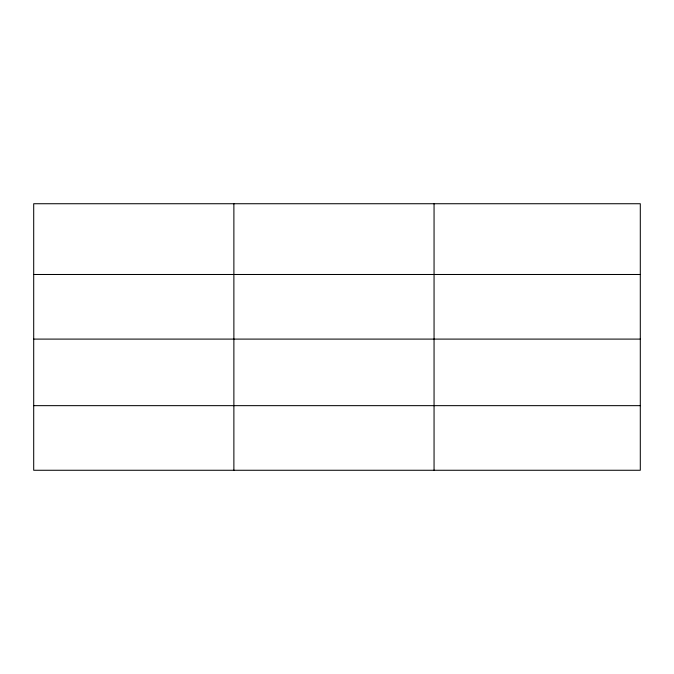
<?xml version="1.0" encoding="UTF-8"?>
<svg xmlns="http://www.w3.org/2000/svg" width="674" height="674" viewBox="0 0 674 674"><rect width="100%" height="100%" fill="white"/><g stroke="black" fill="none" stroke-linecap="round" stroke-linejoin="round"><path stroke-width="1.01" d="M640.3 339.098L640.3 203.733L33.7 203.733L33.7 470.267L640.3 470.267L640.3 339.098L33.7 339.098M33.7 274.487L640.3 274.487M33.7 405.655L640.3 405.655M434.056 203.733L434.056 470.267M233.878 203.733L233.878 470.267"/></g></svg>
